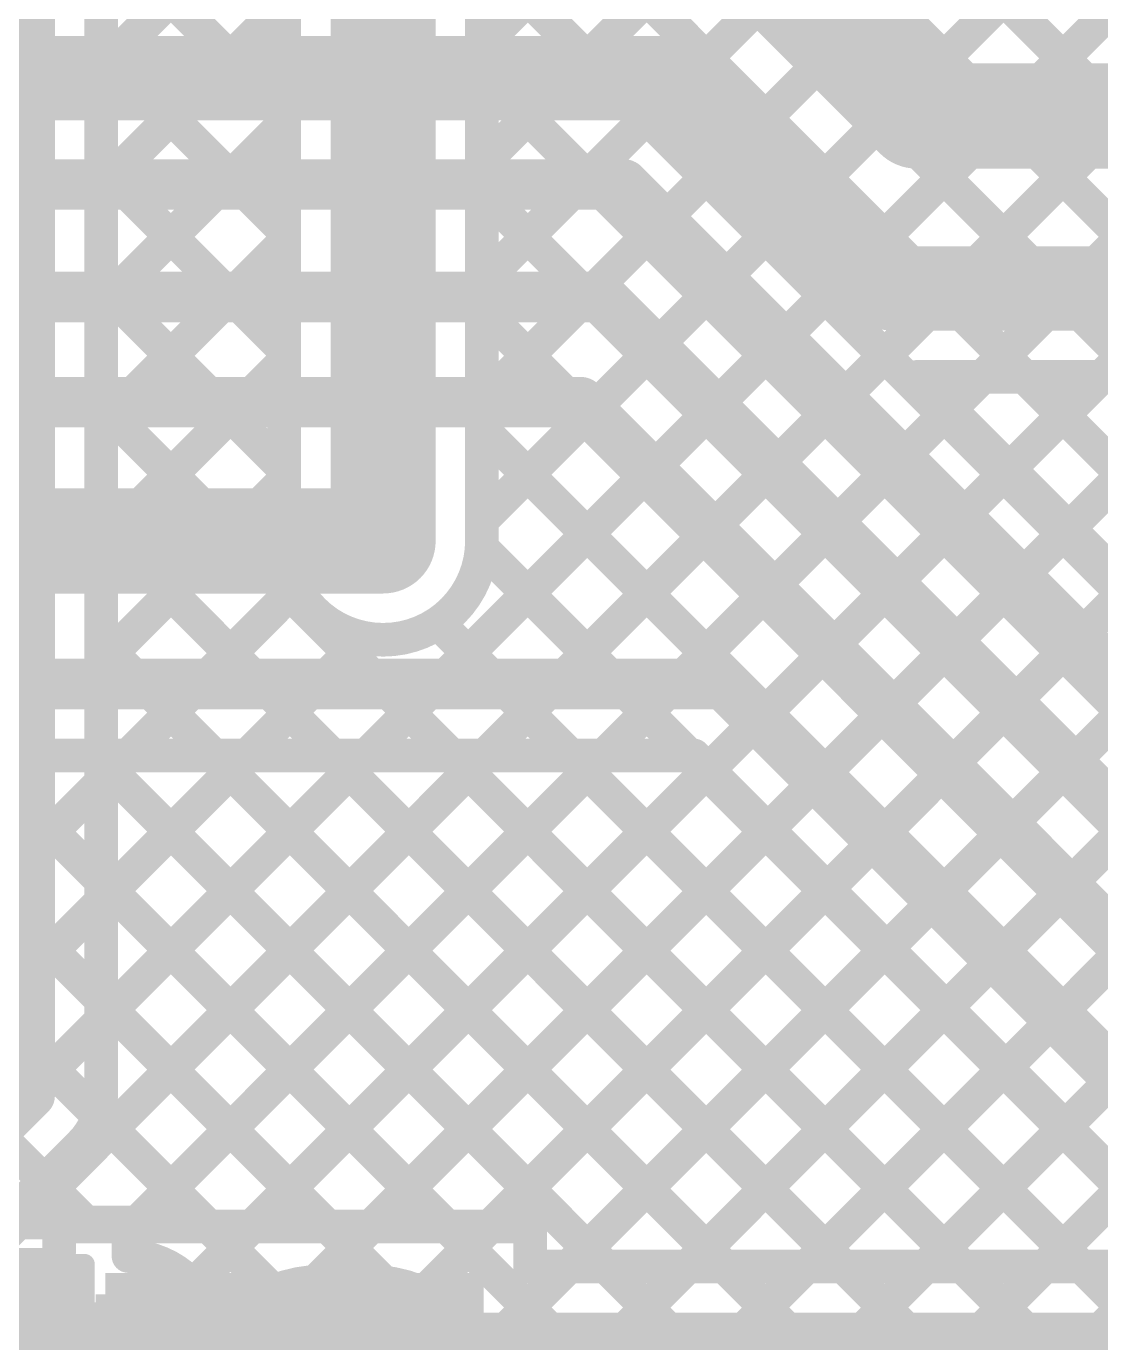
# Model space of a CAD drawing. Header units: millimetres. Extents: x 0.84 to 3.69, y 1.83 to 3.72.
# Drawn here: x 2.3132 to 2.5687, y 2.0564 to 2.3693 of the extents above; entities that cross this region are included whole.
import ezdxf

# ---------------------------------------------------------------- set-up
doc = ezdxf.new("R2010")
doc.units = ezdxf.units.MM
doc.header["$MEASUREMENT"] = 0
for name, color, linetype in [('BottomLayer', 5, 'Continuous'), ('BottomOverlay', 54, 'Continuous'), ('BottomPaste', 16, 'Continuous'), ('BottomSolder', 6, 'Continuous'), ('MultiLayer', 9, 'Continuous'), ('TopLayer', 1, 'Continuous'), ('TopPaste', 8, 'Continuous'), ('TopSolder', 216, 'Continuous'), ('ViaHoleLayer', 16, 'Continuous')]:
    doc.layers.add(name, color=color, linetype=linetype)

# ---------------------------------------------------------------- blocks, each defined once
blk = doc.blocks.new('10118194_0001LF_11')
at = {"layer": 'BottomLayer', "const_width": 0.03937}
blk.add_lwpolyline([(0.0935, 0), (0.10335, 0)], dxfattribs=at)
at = {"layer": 'BottomLayer', "const_width": 0.01969}
for points in [[(0.08366, 0, 1), (0.10335, 0, 1)], [(0.0935, 0, 1), (0.11319, 0, 1)]]:
    blk.add_lwpolyline(points, format="xyb", close=True, dxfattribs=at)
at = {"layer": 'BottomSolder', "const_width": 0.04737}
blk.add_lwpolyline([(0.0935, 0), (0.10335, 0)], dxfattribs=at)
at = {"layer": 'BottomSolder', "const_width": 0.02369}
for points in [[(0.08166, 0, 1), (0.10535, 0, 1)], [(0.0915, 0, 1), (0.11519, 0, 1)]]:
    blk.add_lwpolyline(points, format="xyb", close=True, dxfattribs=at)
at = {"layer": 'MultiLayer', "const_width": 0.03937}
blk.add_lwpolyline([(0.0935, 0), (0.10335, 0)], dxfattribs=at)
at = {"layer": 'MultiLayer', "const_width": 0.01969}
for points in [[(0.08366, 0, 1), (0.10335, 0, 1)], [(0.0935, 0, 1), (0.11319, 0, 1)]]:
    blk.add_lwpolyline(points, format="xyb", close=True, dxfattribs=at)
at = {"layer": 'TopLayer', "const_width": 0.03937}
blk.add_lwpolyline([(0.0935, 0), (0.10335, 0)], dxfattribs=at)
at = {"layer": 'TopLayer', "const_width": 0.01969}
for points in [[(0.08366, 0, 1), (0.10335, 0, 1)], [(0.0935, 0, 1), (0.11319, 0, 1)]]:
    blk.add_lwpolyline(points, format="xyb", close=True, dxfattribs=at)
at = {"layer": 'TopLayer'}
for points in [[(0.01732, -0.02657), (0.03386, -0.02657), (0.01732, 0.02657), (0.03386, 0.02657)], [(0.04291, -0.02657), (0.05945, -0.02657), (0.04291, 0.02657), (0.05945, 0.02657)]]:
    blk.add_solid(points, dxfattribs=at)
at = {"layer": 'TopPaste'}
for points in [[(0.01732, -0.02657), (0.03386, -0.02657), (0.01732, 0.02657), (0.03386, 0.02657)], [(0.04291, -0.02657), (0.05945, -0.02657), (0.04291, 0.02657), (0.05945, 0.02657)]]:
    blk.add_solid(points, dxfattribs=at)
at = {"layer": 'TopSolder', "const_width": 0.04737}
blk.add_lwpolyline([(0.0935, 0), (0.10335, 0)], dxfattribs=at)
at = {"layer": 'TopSolder', "const_width": 0.02369}
for points in [[(0.08166, 0, 1), (0.10535, 0, 1)], [(0.0915, 0, 1), (0.11519, 0, 1)]]:
    blk.add_lwpolyline(points, format="xyb", close=True, dxfattribs=at)
at = {"layer": 'TopSolder'}
for points in [[(0.01332, -0.03057), (0.03786, -0.03057), (0.01332, 0.03057), (0.03786, 0.03057)], [(0.03891, -0.03057), (0.06345, -0.03057), (0.03891, 0.03057), (0.06345, 0.03057)]]:
    blk.add_solid(points, dxfattribs=at)
blk = doc.blocks.new('R__0603_B_40')
at = {"layer": 'BottomLayer'}
for points in [[(-0.015, -0.0175), (-0.015, 0.0175), (-0.045, -0.0175), (-0.045, 0.0175)], [(0.045, -0.0175), (0.045, 0.0175), (0.015, -0.0175), (0.015, 0.0175)]]:
    blk.add_solid(points, dxfattribs=at)
at = {"layer": 'BottomOverlay', "const_width": 0.005}
for points in [[(-0.049, 0.021), (0.049, 0.021)], [(-0.049, 0.021), (-0.049, -0.021)], [(0.049, 0.021), (0.049, -0.021)], [(-0.049, -0.021), (0.049, -0.021)]]:
    blk.add_lwpolyline(points, dxfattribs=at)
at = {"layer": 'BottomOverlay', "const_width": 0.0025}
for points in [[(-0.05025, 0.021, 1), (-0.04775, 0.021, 1)], [(-0.05025, 0.021, 1), (-0.04775, 0.021, 1)], [(0.04775, 0.021, 1), (0.05025, 0.021, 1)], [(0.04775, 0.021, 1), (0.05025, 0.021, 1)], [(-0.05025, -0.021, 1), (-0.04775, -0.021, 1)], [(-0.05025, -0.021, 1), (-0.04775, -0.021, 1)], [(0.04775, -0.021, 1), (0.05025, -0.021, 1)], [(0.04775, -0.021, 1), (0.05025, -0.021, 1)]]:
    blk.add_lwpolyline(points, format="xyb", close=True, dxfattribs=at)
at = {"layer": 'BottomPaste'}
for points in [[(-0.015, -0.0175), (-0.015, 0.0175), (-0.045, -0.0175), (-0.045, 0.0175)], [(0.045, -0.0175), (0.045, 0.0175), (0.015, -0.0175), (0.015, 0.0175)]]:
    blk.add_solid(points, dxfattribs=at)
at = {"layer": 'BottomSolder'}
for points in [[(-0.011, -0.0215), (-0.011, 0.0215), (-0.049, -0.0215), (-0.049, 0.0215)], [(0.049, -0.0215), (0.049, 0.0215), (0.011, -0.0215), (0.011, 0.0215)]]:
    blk.add_solid(points, dxfattribs=at)

msp = doc.modelspace()

# ---------------------------------------------------------------- linework, layer by layer
at = {"layer": 'BottomLayer'}
for points, const_width in [([(2.481, 2.392), (2.525, 2.348)], 0.025), ([(2.213, 2.357), (2.469, 2.357)], 0.02), ([(2.469, 2.357), (2.519, 2.307)], 0.02), ([(2.525, 2.348), (2.815, 2.348)], 0.025), ([(1.88925, 2.33175), (2.45525, 2.33175)], 0.012), ([(2.45525, 2.33175), (2.57525, 2.21175)], 0.012), ([(2.519, 2.307), (2.724, 2.307)], 0.02), ([(2.032, 2.305), (2.45, 2.305)], 0.012), ([(2.45, 2.305), (2.629, 2.126)], 0.012), ([(2.52504, 2.286), (2.71509, 2.286)], 0.008), ([(2.52504, 2.286), (2.58229, 2.22875)], 0.008), ([(2.5328, 2.27824), (2.54056, 2.286)], 0.008), ([(2.54694, 2.2641), (2.56884, 2.286)], 0.008), ([(2.55061, 2.286), (2.60786, 2.22875)], 0.008), ([(2.56108, 2.24996), (2.59713, 2.286)], 0.008), ([(1.909, 2.28), (2.445, 2.28)], 0.012), ([(2.445, 2.28), (2.73131, 1.99369)], 0.012), ([(1.899, 2.247), (2.398, 2.247)], 0.025), ([(1.997, 2.213), (2.479, 2.213)], 0.012), ([(2.479, 2.213), (2.749, 1.943)], 0.012), ([(2.01221, 2.196), (2.47196, 2.196)], 0.008), ([(2.21635, 2.196), (2.32735, 2.085)], 0.008), ([(2.24463, 2.196), (2.37198, 2.06865)], 0.008), ([(2.25642, 2.115), (2.33742, 2.196)], 0.008), ([(2.27292, 2.196), (2.39817, 2.07074)], 0.008), ([(2.28471, 2.115), (2.36571, 2.196)], 0.008), ([(2.287, 2.08901), (2.39399, 2.196)], 0.008), ([(2.3012, 2.196), (2.5762, 1.921)], 0.008), ([(2.31128, 2.085), (2.42228, 2.196)], 0.008), ([(2.32949, 2.196), (2.60449, 1.921)], 0.008), ([(2.3375, 2.08294), (2.45056, 2.196)], 0.008), ([(2.35777, 2.196), (2.63277, 1.921)], 0.008), ([(2.38605, 2.196), (2.66105, 1.921)], 0.008), ([(2.41434, 2.196), (2.68934, 1.921)], 0.008), ([(2.44262, 2.196), (2.71762, 1.921)], 0.008), ([(2.47091, 2.196), (2.74591, 1.921)], 0.008), ([(2.47196, 2.196), (2.73696, 1.931)], 0.008), ([(2.35277, 2.06993), (2.4754, 2.19256)], 0.008), ([(2.38204, 2.07091), (2.48954, 2.17842)], 0.008), ([(2.40759, 2.06818), (2.50369, 2.16427)], 0.008), ([(2.42276, 2.05506), (2.51783, 2.15013)], 0.008), ([(2.42787, 2.03189), (2.53197, 2.13599)], 0.008), ([(2.44201, 2.01774), (2.54611, 2.12185)], 0.008), ([(2.45204, 1.99949), (2.56025, 2.1077)], 0.008), ([(2.45209, 1.97126), (2.5744, 2.09356)], 0.008), ([(2.287, 2.085), (2.3375, 2.085)], 0.008), ([(2.3375, 2.07699), (2.3375, 2.085)], 0.008), ([(2.45816, 1.94904), (2.58854, 2.07942)], 0.008), ([(2.35188, 2.07081), (2.36104, 2.06166)], 0.008), ([(2.3843, 2.07098), (2.39414, 2.07098)], 0.008), ([(2.38922, 2.0373), (2.38922, 2.06698)], 0.01), ([(2.306, 2.056), (2.337, 2.056)], 0.02), ([(2.337, 2.056), (2.3557, 2.0373)], 0.02)]:
    msp.add_lwpolyline(points, dxfattribs=dict(at, const_width=const_width))
for points, const_width in [([(2.464, 2.357, 1), (2.474, 2.357, 1)], 0.01), ([(2.464, 2.357, 1), (2.474, 2.357, 1)], 0.01), ([(2.51875, 2.348, 1), (2.53125, 2.348, 1)], 0.0125), ([(2.51875, 2.348, 1), (2.53125, 2.348, 1)], 0.0125), ([(2.45225, 2.33175, 1), (2.45825, 2.33175, 1)], 0.006), ([(2.45225, 2.33175, 1), (2.45825, 2.33175, 1)], 0.006), ([(2.514, 2.307, 1), (2.524, 2.307, 1)], 0.01), ([(2.514, 2.307, 1), (2.524, 2.307, 1)], 0.01), ([(2.447, 2.305, 1), (2.453, 2.305, 1)], 0.006), ([(2.447, 2.305, 1), (2.453, 2.305, 1)], 0.006), ([(2.52304, 2.286, 1), (2.52704, 2.286, 1)], 0.004), ([(2.52304, 2.286, 1), (2.52704, 2.286, 1)], 0.004), ([(2.53856, 2.286, 1), (2.54256, 2.286, 1)], 0.004), ([(2.54861, 2.286, 1), (2.55261, 2.286, 1)], 0.004), ([(2.56684, 2.286, 1), (2.57084, 2.286, 1)], 0.004), ([(2.442, 2.28, 1), (2.448, 2.28, 1)], 0.006), ([(2.442, 2.28, 1), (2.448, 2.28, 1)], 0.006), ([(2.5308, 2.27824, 1), (2.5348, 2.27824, 1)], 0.004), ([(2.54494, 2.2641, 1), (2.54894, 2.2641, 1)], 0.004), ([(2.39175, 2.247, 1), (2.40425, 2.247, 1)], 0.0125), ([(2.39209, 2.247, 1), (2.40391, 2.247, 1)], 0.01181), ([(2.55908, 2.24996, 1), (2.56308, 2.24996, 1)], 0.004), ([(2.476, 2.213, 1), (2.482, 2.213, 1)], 0.006), ([(2.476, 2.213, 1), (2.482, 2.213, 1)], 0.006), ([(2.32749, 2.196, 1), (2.33149, 2.196, 1)], 0.004), ([(2.33542, 2.196, 1), (2.33942, 2.196, 1)], 0.004), ([(2.35577, 2.196, 1), (2.35977, 2.196, 1)], 0.004), ([(2.36371, 2.196, 1), (2.36771, 2.196, 1)], 0.004), ([(2.38405, 2.196, 1), (2.38805, 2.196, 1)], 0.004), ([(2.39199, 2.196, 1), (2.39599, 2.196, 1)], 0.004), ([(2.41234, 2.196, 1), (2.41634, 2.196, 1)], 0.004), ([(2.42028, 2.196, 1), (2.42428, 2.196, 1)], 0.004), ([(2.44062, 2.196, 1), (2.44462, 2.196, 1)], 0.004), ([(2.44856, 2.196, 1), (2.45256, 2.196, 1)], 0.004), ([(2.46891, 2.196, 1), (2.47291, 2.196, 1)], 0.004), ([(2.46996, 2.196, 1), (2.47396, 2.196, 1)], 0.004), ([(2.46996, 2.196, 1), (2.47396, 2.196, 1)], 0.004), ([(2.4734, 2.19256, 1), (2.4774, 2.19256, 1)], 0.004), ([(2.48754, 2.17842, 1), (2.49154, 2.17842, 1)], 0.004), ([(2.50169, 2.16427, 1), (2.50569, 2.16427, 1)], 0.004), ([(2.51583, 2.15013, 1), (2.51983, 2.15013, 1)], 0.004), ([(2.52997, 2.13599, 1), (2.53397, 2.13599, 1)], 0.004), ([(2.54411, 2.12185, 1), (2.54811, 2.12185, 1)], 0.004), ([(2.55825, 2.1077, 1), (2.56225, 2.1077, 1)], 0.004), ([(2.30928, 2.085, 1), (2.31328, 2.085, 1)], 0.004), ([(2.32535, 2.085, 1), (2.32935, 2.085, 1)], 0.004), ([(2.3355, 2.085, 1), (2.3395, 2.085, 1)], 0.004), ([(2.3355, 2.085, 1), (2.3395, 2.085, 1)], 0.004), ([(2.3355, 2.08294, 1), (2.3395, 2.08294, 1)], 0.004), ([(2.3355, 2.07699, 1), (2.3395, 2.07699, 1)], 0.004), ([(2.3355, 2.07699, 1), (2.3395, 2.07699, 1)], 0.004), ([(2.3355, 2.07699, 1), (2.3395, 2.07699, 1)], 0.004), ([(2.34985, 2.07085, 1), (2.35385, 2.07085, 1)], 0.004), ([(2.34988, 2.07081, 1), (2.35388, 2.07081, 1)], 0.004), ([(2.34988, 2.07081, 1), (2.35388, 2.07081, 1)], 0.004), ([(2.38004, 2.07091, 1), (2.38404, 2.07091, 1)], 0.004), ([(2.3823, 2.07098, 1), (2.3863, 2.07098, 1)], 0.004), ([(2.3823, 2.07098, 1), (2.3863, 2.07098, 1)], 0.004), ([(2.39214, 2.07098, 1), (2.39614, 2.07098, 1)], 0.004), ([(2.39214, 2.07098, 1), (2.39614, 2.07098, 1)], 0.004), ([(2.35077, 2.06993, 1), (2.35477, 2.06993, 1)], 0.004), ([(2.36998, 2.06865, 1), (2.37398, 2.06865, 1)], 0.004), ([(2.38672, 2.06698, 1), (2.39172, 2.06698, 1)], 0.005), ([(2.39617, 2.07074, 1), (2.40017, 2.07074, 1)], 0.004), ([(2.40559, 2.06818, 1), (2.40959, 2.06818, 1)], 0.004), ([(2.301, 2.056, 1), (2.311, 2.056, 1)], 0.01), ([(2.332, 2.056, 1), (2.342, 2.056, 1)], 0.01), ([(2.332, 2.056, 1), (2.342, 2.056, 1)], 0.01), ([(2.35904, 2.06166, 1), (2.36304, 2.06166, 1)], 0.004), ([(2.35904, 2.06166, 1), (2.36304, 2.06166, 1)], 0.004), ([(2.42076, 2.05506, 1), (2.42476, 2.05506, 1)], 0.004)]:
    msp.add_lwpolyline(points, format="xyb", close=True, dxfattribs=dict(at, const_width=const_width))
at = {"layer": 'BottomLayer', "const_width": 0.008}
for points in [[(2.3375, 2.07699, -0.192731), (2.35185, 2.07085)], [(2.3375, 2.07699, -0.193351), (2.35188, 2.07081)], [(2.36104, 2.06166, -0.192915), (2.3843, 2.07098)], [(2.39414, 2.07098, -0.414214), (2.42783, 2.0373)]]:
    msp.add_lwpolyline(points, format="xyb", dxfattribs=at)
at = {"layer": 'BottomSolder', "const_width": 0.00991}
msp.add_lwpolyline([(2.39305, 2.247, 1), (2.40295, 2.247, 1)], format="xyb", close=True, dxfattribs=at)
at = {"layer": 'MultiLayer', "const_width": 0.01181}
msp.add_lwpolyline([(2.39209, 2.247, 1), (2.40391, 2.247, 1)], format="xyb", close=True, dxfattribs=at)
at = {"layer": 'TopLayer'}
for points, const_width in [([(2.315, 2.115), (2.315, 2.72062)], 0.01), ([(2.39805, 2.247), (2.39805, 2.51127)], 0.025), ([(2.42155, 2.33669), (2.56, 2.47515)], 0.008), ([(2.46405, 2.45741), (2.81862, 2.10285)], 0.008), ([(2.42155, 2.30841), (2.56, 2.44686)], 0.008), ([(2.46405, 2.42913), (2.80447, 2.08871)], 0.008), ([(2.42155, 2.28012), (2.56, 2.41858)], 0.008), ([(2.46405, 2.40084), (2.79033, 2.07457)], 0.008), ([(2.3068, 2.08052), (2.61928, 2.393)], 0.008), ([(2.331, 2.13301), (2.59099, 2.393)], 0.008), ([(2.33856, 2.084), (2.64756, 2.393)], 0.008), ([(2.36684, 2.084), (2.67584, 2.393)], 0.008), ([(2.42155, 2.25184), (2.56271, 2.393)], 0.008), ([(2.331, 2.35928), (2.35972, 2.388)], 0.008), ([(2.331, 2.115), (2.331, 2.388)], 0.008), ([(2.33547, 2.388), (2.37455, 2.34893)], 0.008), ([(2.37455, 2.247), (2.37455, 2.388)], 0.008), ([(2.39513, 2.084), (2.699, 2.38787)], 0.008), ([(2.42155, 2.36498), (2.44457, 2.388)], 0.008), ([(2.42155, 2.247), (2.42155, 2.388)], 0.008), ([(2.44861, 2.388), (2.76211, 2.0745)], 0.008), ([(2.42155, 2.38678), (2.73383, 2.0745)], 0.008), ([(2.42341, 2.084), (2.71841, 2.379)], 0.008), ([(2.4422, 2.0745), (2.7467, 2.379)], 0.008), ([(2.331, 2.331), (2.37455, 2.37454)], 0.008), ([(2.331, 2.36419), (2.37455, 2.32065)], 0.008), ([(2.42155, 2.3585), (2.70554, 2.0745)], 0.008), ([(2.331, 2.30271), (2.37455, 2.34626)], 0.008), ([(2.52705, 2.0745), (2.79335, 2.3408)], 0.008), ([(2.331, 2.33591), (2.37455, 2.29236)], 0.008), ([(2.42155, 2.33021), (2.67726, 2.0745)], 0.008), ([(2.331, 2.27443), (2.37455, 2.31798)], 0.008), ([(2.331, 2.30762), (2.37455, 2.26408)], 0.008), ([(2.47048, 2.0745), (2.70125, 2.30527)], 0.008), ([(2.42155, 2.30193), (2.64898, 2.0745)], 0.008), ([(2.55533, 2.0745), (2.77093, 2.29009)], 0.008), ([(2.331, 2.24615), (2.37455, 2.28969)], 0.008), ([(2.49877, 2.0745), (2.71192, 2.28765)], 0.008), ([(2.331, 2.27934), (2.53584, 2.0745)], 0.008), ([(2.42155, 2.27365), (2.62069, 2.0745)], 0.008), ([(2.331, 2.21786), (2.37455, 2.26141)], 0.008), ([(2.331, 2.25105), (2.50755, 2.0745)], 0.008), ([(2.42149, 2.24541), (2.59241, 2.0745)], 0.008), ([(2.331, 2.18958), (2.37733, 2.23591)], 0.008), ([(2.41114, 2.22748), (2.56412, 2.0745)], 0.008), ([(2.331, 2.16129), (2.39363, 2.22392)], 0.008), ([(2.331, 2.22277), (2.47927, 2.0745)], 0.008), ([(2.331, 2.19449), (2.45099, 2.0745)], 0.008), ([(2.331, 2.1662), (2.4132, 2.084)], 0.008), ([(2.331, 2.13792), (2.38492, 2.084)], 0.008), ([(2.2908, 2.0908), (2.315, 2.115)], 0.01), ([(2.3303, 2.11033), (2.35663, 2.084)], 0.008), ([(2.3068, 2.08417), (2.3263, 2.10367)], 0.008), ([(2.31749, 2.09486), (2.32835, 2.084)], 0.008), ([(2.321, 2.084), (2.433, 2.084)], 0.008), ([(2.321, 2.07787), (2.321, 2.084)], 0.008), ([(2.433, 2.0745), (2.433, 2.084)], 0.008), ([(2.3068, 2.07487), (2.31006, 2.07487)], 0.008), ([(2.3068, 2.07487), (2.31006, 2.07487)], 0.008), ([(2.31006, 2.07487), (2.31971, 2.07487)], 0.008), ([(2.433, 2.0745), (2.79027, 2.0745)], 0.008), ([(2.38922, 2.0373), (2.40292, 2.051)], 0.025), ([(2.40292, 2.051), (2.8, 2.051)], 0.025)]:
    msp.add_lwpolyline(points, dxfattribs=dict(at, const_width=const_width))
for points, const_width in [([(2.41955, 2.36498, 1), (2.42355, 2.36498, 1)], 0.004), ([(2.329, 2.36419, 1), (2.333, 2.36419, 1)], 0.004), ([(2.329, 2.35928, 1), (2.333, 2.35928, 1)], 0.004), ([(2.41955, 2.3585, 1), (2.42355, 2.3585, 1)], 0.004), ([(2.37255, 2.34893, 1), (2.37655, 2.34893, 1)], 0.004), ([(2.37255, 2.34626, 1), (2.37655, 2.34626, 1)], 0.004), ([(2.329, 2.33591, 1), (2.333, 2.33591, 1)], 0.004), ([(2.41955, 2.33669, 1), (2.42355, 2.33669, 1)], 0.004), ([(2.329, 2.331, 1), (2.333, 2.331, 1)], 0.004), ([(2.41955, 2.33021, 1), (2.42355, 2.33021, 1)], 0.004), ([(2.37255, 2.32065, 1), (2.37655, 2.32065, 1)], 0.004), ([(2.37255, 2.31798, 1), (2.37655, 2.31798, 1)], 0.004), ([(2.329, 2.30762, 1), (2.333, 2.30762, 1)], 0.004), ([(2.41955, 2.30841, 1), (2.42355, 2.30841, 1)], 0.004), ([(2.329, 2.30271, 1), (2.333, 2.30271, 1)], 0.004), ([(2.41955, 2.30193, 1), (2.42355, 2.30193, 1)], 0.004), ([(2.37255, 2.29236, 1), (2.37655, 2.29236, 1)], 0.004), ([(2.37255, 2.28969, 1), (2.37655, 2.28969, 1)], 0.004), ([(2.329, 2.27934, 1), (2.333, 2.27934, 1)], 0.004), ([(2.41955, 2.28012, 1), (2.42355, 2.28012, 1)], 0.004), ([(2.329, 2.27443, 1), (2.333, 2.27443, 1)], 0.004), ([(2.41955, 2.27365, 1), (2.42355, 2.27365, 1)], 0.004), ([(2.37255, 2.26408, 1), (2.37655, 2.26408, 1)], 0.004), ([(2.37255, 2.26141, 1), (2.37655, 2.26141, 1)], 0.004), ([(2.3918, 2.247, 1), (2.4043, 2.247, 1)], 0.0125), ([(2.39209, 2.247, 1), (2.40391, 2.247, 1)], 0.01181), ([(2.329, 2.25105, 1), (2.333, 2.25105, 1)], 0.004), ([(2.41955, 2.25184, 1), (2.42355, 2.25184, 1)], 0.004), ([(2.329, 2.24615, 1), (2.333, 2.24615, 1)], 0.004), ([(2.37255, 2.247, 1), (2.37655, 2.247, 1)], 0.004), ([(2.37255, 2.247, 1), (2.37655, 2.247, 1)], 0.004), ([(2.41955, 2.247, 1), (2.42355, 2.247, 1)], 0.004), ([(2.41955, 2.247, 1), (2.42355, 2.247, 1)], 0.004), ([(2.41949, 2.24541, 1), (2.42349, 2.24541, 1)], 0.004), ([(2.37533, 2.23591, 1), (2.37933, 2.23591, 1)], 0.004), ([(2.40914, 2.22748, 1), (2.41314, 2.22748, 1)], 0.004), ([(2.329, 2.22277, 1), (2.333, 2.22277, 1)], 0.004), ([(2.39163, 2.22392, 1), (2.39563, 2.22392, 1)], 0.004), ([(2.329, 2.21786, 1), (2.333, 2.21786, 1)], 0.004), ([(2.329, 2.19449, 1), (2.333, 2.19449, 1)], 0.004), ([(2.329, 2.18958, 1), (2.333, 2.18958, 1)], 0.004), ([(2.329, 2.1662, 1), (2.333, 2.1662, 1)], 0.004), ([(2.329, 2.16129, 1), (2.333, 2.16129, 1)], 0.004), ([(2.329, 2.13792, 1), (2.333, 2.13792, 1)], 0.004), ([(2.329, 2.13301, 1), (2.333, 2.13301, 1)], 0.004), ([(2.3125, 2.115, 1), (2.3175, 2.115, 1)], 0.005), ([(2.3125, 2.115, 1), (2.3175, 2.115, 1)], 0.005), ([(2.329, 2.115, 1), (2.333, 2.115, 1)], 0.004), ([(2.329, 2.115, 1), (2.333, 2.115, 1)], 0.004), ([(2.329, 2.115, 1), (2.333, 2.115, 1)], 0.004), ([(2.3283, 2.11033, 1), (2.3323, 2.11033, 1)], 0.004), ([(2.3243, 2.10367, 1), (2.3283, 2.10367, 1)], 0.004), ([(2.3243, 2.10367, 1), (2.3283, 2.10367, 1)], 0.004), ([(2.32431, 2.10369, 1), (2.32831, 2.10369, 1)], 0.004), ([(2.31549, 2.09486, 1), (2.31949, 2.09486, 1)], 0.004), ([(2.319, 2.084, 1), (2.323, 2.084, 1)], 0.004), ([(2.319, 2.084, 1), (2.323, 2.084, 1)], 0.004), ([(2.32635, 2.084, 1), (2.33035, 2.084, 1)], 0.004), ([(2.33656, 2.084, 1), (2.34056, 2.084, 1)], 0.004), ([(2.35463, 2.084, 1), (2.35863, 2.084, 1)], 0.004), ([(2.36484, 2.084, 1), (2.36884, 2.084, 1)], 0.004), ([(2.38292, 2.084, 1), (2.38692, 2.084, 1)], 0.004), ([(2.39313, 2.084, 1), (2.39713, 2.084, 1)], 0.004), ([(2.4112, 2.084, 1), (2.4152, 2.084, 1)], 0.004), ([(2.42141, 2.084, 1), (2.42541, 2.084, 1)], 0.004), ([(2.431, 2.084, 1), (2.435, 2.084, 1)], 0.004), ([(2.431, 2.084, 1), (2.435, 2.084, 1)], 0.004), ([(2.319, 2.07787, 1), (2.323, 2.07787, 1)], 0.004), ([(2.30806, 2.07487, 1), (2.31206, 2.07487, 1)], 0.004), ([(2.30806, 2.07487, 1), (2.31206, 2.07487, 1)], 0.004), ([(2.30806, 2.07487, 1), (2.31206, 2.07487, 1)], 0.004), ([(2.31771, 2.07487, 1), (2.32171, 2.07487, 1)], 0.004), ([(2.431, 2.0745, 1), (2.435, 2.0745, 1)], 0.004), ([(2.431, 2.0745, 1), (2.435, 2.0745, 1)], 0.004), ([(2.4402, 2.0745, 1), (2.4442, 2.0745, 1)], 0.004), ([(2.44899, 2.0745, 1), (2.45299, 2.0745, 1)], 0.004), ([(2.46848, 2.0745, 1), (2.47248, 2.0745, 1)], 0.004), ([(2.47727, 2.0745, 1), (2.48127, 2.0745, 1)], 0.004), ([(2.49677, 2.0745, 1), (2.50077, 2.0745, 1)], 0.004), ([(2.50555, 2.0745, 1), (2.50955, 2.0745, 1)], 0.004), ([(2.52505, 2.0745, 1), (2.52905, 2.0745, 1)], 0.004), ([(2.53384, 2.0745, 1), (2.53784, 2.0745, 1)], 0.004), ([(2.55333, 2.0745, 1), (2.55733, 2.0745, 1)], 0.004), ([(2.56212, 2.0745, 1), (2.56612, 2.0745, 1)], 0.004), ([(2.39667, 2.051, 1), (2.40917, 2.051, 1)], 0.0125), ([(2.39667, 2.051, 1), (2.40917, 2.051, 1)], 0.0125)]:
    msp.add_lwpolyline(points, format="xyb", close=True, dxfattribs=dict(at, const_width=const_width))
at = {"layer": 'TopLayer', "const_width": 0.008}
for points in [[(2.42155, 2.247, -1), (2.37455, 2.247)], [(2.331, 2.115, -0.199231), (2.3263, 2.10367)], [(2.331, 2.115, -0.198912), (2.32631, 2.10369)]]:
    msp.add_lwpolyline(points, format="xyb", dxfattribs=at)
at = {"layer": 'TopLayer'}
msp.add_solid([(2.332, 2.012), (2.422, 2.012), (2.332, 2.073), (2.422, 2.073)], dxfattribs=at)
at = {"layer": 'TopSolder', "const_width": 0.00991}
msp.add_lwpolyline([(2.39305, 2.247, 1), (2.40295, 2.247, 1)], format="xyb", close=True, dxfattribs=at)
at = {"layer": 'ViaHoleLayer', "const_width": 0.00591}
msp.add_lwpolyline([(2.39505, 2.247, 1), (2.40095, 2.247, 1)], format="xyb", close=True, dxfattribs=at)

# ---------------------------------------------------------------- block references
for name, p, rotation in [('10118194_0001LF_11', (2.2908, 2.0373), 360), ('R__0603_B_40', (2.306, 2.026), 90)]:
    msp.add_blockref(name, p, dxfattribs=dict(rotation=rotation))

doc.saveas('drawing.dxf')
